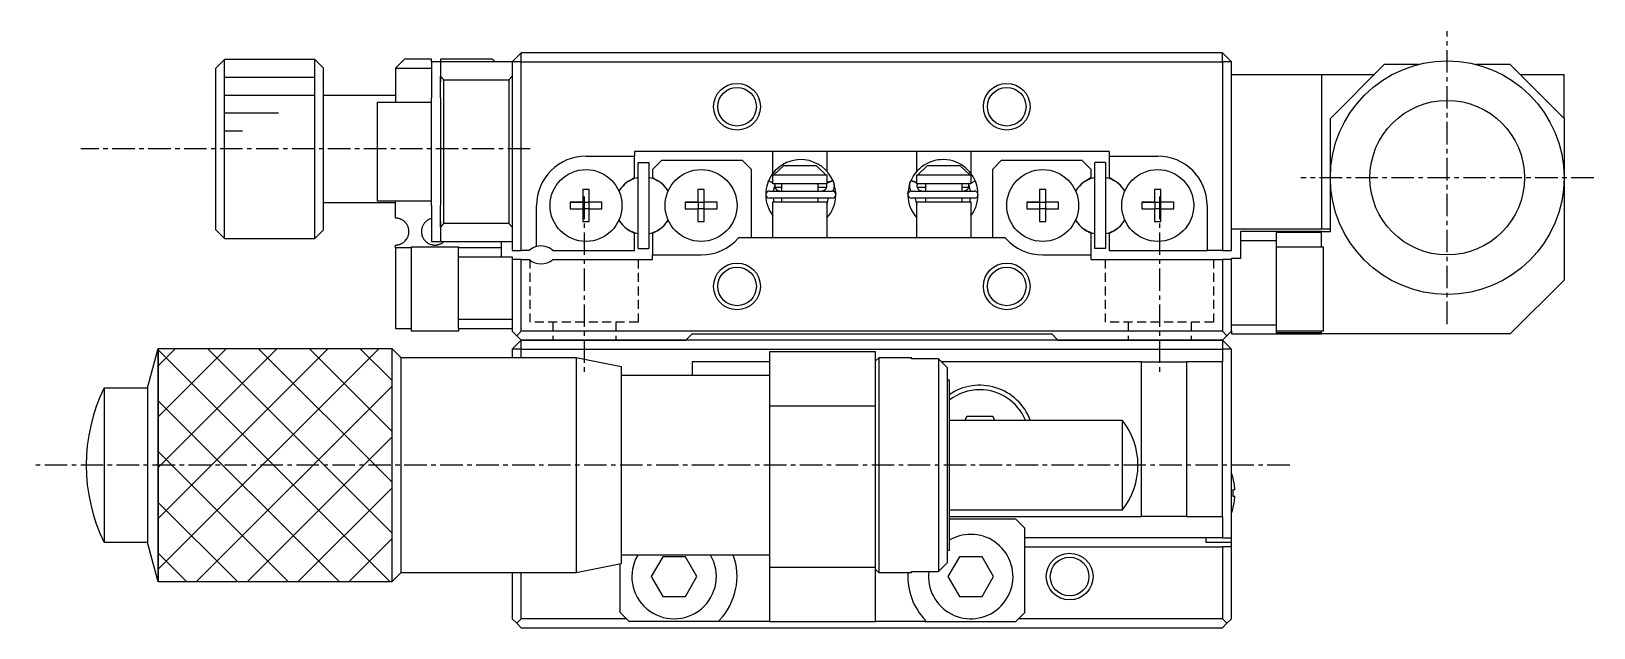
# Model space of a CAD drawing. Extents: x -3 to 342, y 10 to 218.
# Drawn here: x 197 to 283.9, y 24.3 to 57.5 of the extents above; entities that cross this region are included whole.
import ezdxf

# ---------------------------------------------------------------- set-up
doc = ezdxf.new("R2010")
doc.units = 0
doc.linetypes.add('CENTER', pattern=[2, 1.25, -0.25, 0.25, -0.25])
doc.linetypes.add('DASHED', pattern=[0.75, 0.5, -0.25])
doc.layers.get('0').update_dxf_attribs({"linetype": 'CONTINUOUS'})
doc.layers.add('CENTER', color=1, linetype='CENTER')

msp = doc.modelspace()

# ---------------------------------------------------------------- linework, layer by layer
at = {"color": 7, "linetype": 'CONTINUOUS'}
for p, q in [((207.708, 55.89), (207.208, 55.389)), ((207.708, 45.922), (207.708, 55.89)), ((208.208, 55.89), (207.708, 55.89)), ((208.208, 55.906), (208.208, 55.89)), ((208.208, 55.906), (212.708, 55.906)), ((212.708, 55.906), (212.708, 45.906)), ((212.708, 55.906), (213.208, 55.406)), ((217.208, 55.406), (217.708, 55.906)), ((219.208, 55.906), (217.708, 55.906)), ((219.208, 55.756), (219.208, 55.906)), ((219.708, 55.756), (219.208, 55.756)), ((219.208, 55.756), (219.208, 53.756)), ((222.608, 55.906), (219.708, 55.906)), ((219.708, 55.906), (219.708, 55.756)), ((223.708, 55.756), (219.708, 55.756)), ((219.708, 55.756), (219.708, 54.956)), ((222.608, 55.906), (222.758, 55.756)), ((223.708, 55.756), (224.208, 56.256)), ((224.208, 55.756), (223.708, 55.756)), ((223.708, 55.756), (223.708, 45.256)), ((224.208, 55.756), (224.208, 56.256)), ((263.208, 56.256), (224.208, 56.256)), ((224.208, 45.256), (224.208, 55.756)), ((224.208, 55.756), (263.208, 55.756)), ((263.208, 55.756), (263.208, 56.256)), ((263.708, 55.756), (263.208, 56.256)), ((263.208, 55.756), (263.208, 45.256)), ((263.708, 55.756), (263.208, 55.756)), ((263.708, 45.256), (263.708, 55.756)), ((207.208, 55.389), (207.208, 46.424)), ((213.208, 46.406), (213.208, 55.406)), ((217.208, 55.406), (219.208, 55.406)), ((217.208, 55.406), (217.208, 53.506)), ((219.908, 54.756), (219.708, 54.956)), ((219.708, 54.956), (219.708, 54.628)), ((219.708, 54.628), (219.708, 54.956)), ((219.908, 46.756), (219.908, 54.756)), ((219.908, 54.756), (223.508, 54.756)), ((223.708, 54.956), (223.508, 54.756)), ((223.508, 54.756), (223.508, 46.756)), ((263.708, 55.056), (268.708, 55.056)), ((268.708, 55.056), (268.708, 46.456)), ((268.708, 55.056), (271.658, 55.056)), ((269.208, 52.606), (272.208, 55.606)), ((274.108, 55.606), (272.208, 55.606)), ((279.208, 55.606), (277.308, 55.606)), ((279.208, 55.606), (282.208, 52.606)), ((279.758, 55.056), (282.208, 55.056)), ((282.208, 52.606), (282.208, 55.056)), ((213.208, 53.906), (217.208, 53.906)), ((219.708, 53.756), (219.708, 54.628)), ((216.208, 48.006), (216.208, 53.506)), ((216.208, 53.506), (219.208, 53.506)), ((219.208, 47.756), (219.208, 53.756)), ((219.708, 53.756), (219.708, 47.756)), ((269.208, 49.306), (269.208, 52.606)), ((282.208, 52.606), (282.208, 49.306)), ((227.808, 50.506), (230.508, 50.506)), ((230.508, 50.756), (230.508, 50.506)), ((256.908, 50.756), (230.508, 50.756)), ((230.508, 49.307), (230.508, 50.506)), ((238.208, 49.548), (238.208, 50.756)), ((241.208, 50.756), (241.208, 49.661)), ((246.208, 49.661), (246.208, 50.756)), ((249.208, 50.756), (249.208, 49.548)), ((256.908, 50.756), (256.908, 50.506)), ((256.908, 50.506), (259.608, 50.506)), ((256.908, 50.506), (256.908, 49.307)), ((230.708, 50.156), (231.308, 50.156)), ((230.708, 45.356), (230.708, 50.156)), ((231.308, 50.156), (231.308, 45.356)), ((231.508, 49.756), (232.008, 50.256)), ((231.508, 49.756), (231.508, 49.307)), ((236.508, 50.256), (232.008, 50.256)), ((236.508, 50.256), (237.008, 49.756)), ((237.008, 45.956), (237.008, 49.756)), ((238.208, 49.547), (238.208, 49.547)), ((238.208, 49.547), (238.208, 49.547)), ((238.792, 49.956), (238.263, 49.456)), ((240.625, 49.956), (238.792, 49.956)), ((241.154, 49.456), (240.625, 49.956)), ((241.208, 49.66), (241.208, 49.66)), ((246.208, 49.66), (246.208, 49.66)), ((246.792, 49.956), (246.263, 49.456)), ((248.625, 49.956), (246.792, 49.956)), ((249.154, 49.456), (248.625, 49.956)), ((250.408, 49.756), (250.908, 50.256)), ((250.408, 49.756), (250.408, 45.956)), ((255.408, 50.256), (250.908, 50.256)), ((255.408, 50.256), (255.908, 49.756)), ((255.908, 49.307), (255.908, 49.756)), ((256.708, 50.156), (256.108, 50.156)), ((256.108, 45.356), (256.108, 50.156)), ((256.708, 50.156), (256.708, 45.356)), ((230.248, 49.157), (230.508, 49.307)), ((231.508, 49.307), (231.768, 49.157)), ((237.94, 49.071), (237.961, 49.126)), ((237.976, 49.119), (237.961, 49.125)), ((237.965, 49.131), (237.966, 49.135)), ((238.177, 49.014), (237.965, 49.131)), ((238.208, 49.002), (238.177, 49.014)), ((238.208, 49.456), (238.263, 49.456)), ((238.208, 48.956), (238.208, 49.456)), ((241.208, 48.956), (238.208, 48.956)), ((238.322, 48.957), (238.217, 48.563)), ((238.263, 49.456), (241.154, 49.456)), ((238.307, 48.884), (238.306, 48.869)), ((238.306, 48.869), (238.306, 48.854)), ((238.306, 48.854), (238.306, 48.839)), ((238.306, 48.839), (238.308, 48.825)), ((238.309, 48.898), (238.307, 48.884)), ((238.308, 48.825), (238.31, 48.81)), ((238.311, 48.913), (238.309, 48.898)), ((238.31, 48.81), (238.313, 48.795)), ((238.315, 48.927), (238.311, 48.913)), ((238.313, 48.795), (238.316, 48.781)), ((238.319, 48.942), (238.315, 48.927)), ((238.316, 48.781), (238.32, 48.767)), ((238.323, 48.956), (238.319, 48.942)), ((238.32, 48.767), (238.325, 48.753)), ((238.329, 48.97), (238.323, 48.956)), ((238.708, 48.756), (238.324, 48.756)), ((238.325, 48.753), (238.331, 48.739)), ((238.331, 48.739), (238.338, 48.726)), ((238.338, 48.726), (238.345, 48.713)), ((238.345, 48.713), (238.352, 48.7)), ((238.352, 48.7), (238.361, 48.688)), ((238.361, 48.688), (238.37, 48.676)), ((238.37, 48.676), (238.379, 48.665)), ((238.708, 48.563), (238.708, 48.956)), ((240.708, 48.956), (240.708, 48.563)), ((241.187, 48.756), (240.708, 48.756)), ((241.127, 48.66), (241.136, 48.671)), ((241.136, 48.671), (241.146, 48.682)), ((241.146, 48.682), (241.154, 48.694)), ((241.154, 49.456), (241.208, 49.456)), ((241.154, 48.694), (241.162, 48.707)), ((241.162, 48.707), (241.169, 48.719)), ((241.169, 48.719), (241.176, 48.733)), ((241.176, 48.733), (241.182, 48.746)), ((241.184, 48.963), (241.181, 48.97)), ((241.182, 48.746), (241.188, 48.76)), ((241.189, 48.949), (241.184, 48.963)), ((241.188, 48.76), (241.192, 48.774)), ((241.194, 48.935), (241.189, 48.949)), ((241.192, 48.774), (241.196, 48.788)), ((241.197, 48.92), (241.194, 48.935)), ((241.196, 48.788), (241.199, 48.803)), ((241.2, 48.906), (241.197, 48.92)), ((241.199, 48.803), (241.202, 48.817)), ((241.202, 48.891), (241.2, 48.906)), ((241.204, 48.876), (241.202, 48.891)), ((241.202, 48.817), (241.203, 48.832)), ((241.203, 48.832), (241.204, 48.847)), ((241.204, 48.862), (241.204, 48.876)), ((241.204, 48.847), (241.204, 48.862)), ((241.208, 49.456), (241.208, 48.956)), ((241.311, 49.067), (241.208, 49.01)), ((241.208, 49), (241.217, 49.005)), ((241.217, 49.005), (241.226, 49.011)), ((241.226, 49.011), (241.237, 49.018)), ((241.237, 49.018), (241.248, 49.024)), ((241.248, 49.024), (241.26, 49.031)), ((241.26, 49.031), (241.273, 49.038)), ((241.273, 49.038), (241.287, 49.044)), ((241.287, 49.044), (241.301, 49.051)), ((241.301, 49.051), (241.316, 49.058)), ((241.544, 49.135), (241.311, 49.067)), ((241.316, 49.058), (241.331, 49.065)), ((241.331, 49.065), (241.346, 49.072)), ((241.346, 49.072), (241.361, 49.078)), ((241.361, 49.078), (241.376, 49.084)), ((241.376, 49.084), (241.392, 49.09)), ((241.392, 49.09), (241.407, 49.096)), ((241.407, 49.096), (241.421, 49.102)), ((241.421, 49.102), (241.436, 49.107)), ((241.436, 49.107), (241.45, 49.111)), ((241.45, 49.111), (241.463, 49.116)), ((241.463, 49.116), (241.476, 49.119)), ((241.476, 49.119), (241.487, 49.123)), ((241.487, 49.123), (241.498, 49.125)), ((241.498, 49.125), (241.509, 49.128)), ((241.509, 49.128), (241.518, 49.129)), ((241.518, 49.129), (241.526, 49.13)), ((241.526, 49.13), (241.533, 49.131)), ((241.533, 49.131), (241.539, 49.131)), ((241.539, 49.131), (241.543, 49.13)), ((241.543, 49.13), (241.547, 49.129)), ((241.544, 49.136), (241.548, 49.126)), ((241.547, 49.129), (241.549, 49.127)), ((241.549, 49.127), (241.549, 49.126)), ((241.549, 49.126), (241.562, 49.096)), ((241.562, 49.096), (241.573, 49.064)), ((241.57, 49.073), (241.704, 48.387)), ((241.573, 49.064), (241.582, 49.03)), ((241.584, 48.69), (241.575, 48.656)), ((241.582, 49.03), (241.59, 48.997)), ((241.591, 48.723), (241.584, 48.69)), ((241.59, 48.997), (241.596, 48.963)), ((241.597, 48.757), (241.591, 48.723)), ((241.596, 48.963), (241.601, 48.929)), ((241.601, 48.791), (241.597, 48.757)), ((241.601, 48.929), (241.603, 48.895)), ((241.604, 48.826), (241.601, 48.791)), ((241.603, 48.895), (241.604, 48.86)), ((241.604, 48.86), (241.604, 48.826)), ((245.713, 48.388), (245.846, 49.072)), ((245.812, 48.874), (245.814, 48.908)), ((245.812, 48.839), (245.812, 48.874)), ((245.814, 48.805), (245.812, 48.839)), ((245.814, 48.908), (245.817, 48.942)), ((245.818, 48.771), (245.814, 48.805)), ((245.817, 48.942), (245.823, 48.976)), ((245.823, 48.737), (245.818, 48.771)), ((245.823, 48.976), (245.829, 49.01)), ((245.83, 48.703), (245.823, 48.737)), ((245.829, 49.01), (245.838, 49.043)), ((245.838, 48.669), (245.83, 48.703)), ((245.838, 49.043), (245.848, 49.076)), ((245.848, 48.637), (245.838, 48.669)), ((245.848, 49.076), (245.86, 49.109)), ((245.86, 49.109), (245.867, 49.126)), ((245.87, 49.129), (245.867, 49.127)), ((245.867, 49.127), (245.867, 49.126)), ((245.873, 49.13), (245.87, 49.129)), ((245.872, 49.135), (246.106, 49.067)), ((245.878, 49.131), (245.873, 49.13)), ((245.884, 49.131), (245.878, 49.131)), ((245.891, 49.13), (245.884, 49.131)), ((245.899, 49.129), (245.891, 49.13)), ((245.908, 49.128), (245.899, 49.129)), ((245.918, 49.125), (245.908, 49.128)), ((245.929, 49.123), (245.918, 49.125)), ((245.941, 49.119), (245.929, 49.123)), ((245.954, 49.116), (245.941, 49.119)), ((245.967, 49.111), (245.954, 49.116)), ((245.981, 49.107), (245.967, 49.111)), ((245.995, 49.102), (245.981, 49.107)), ((246.01, 49.096), (245.995, 49.102)), ((246.025, 49.09), (246.01, 49.096)), ((246.04, 49.084), (246.025, 49.09)), ((246.055, 49.078), (246.04, 49.084)), ((246.071, 49.072), (246.055, 49.078)), ((246.086, 49.065), (246.071, 49.072)), ((246.101, 49.058), (246.086, 49.065)), ((246.115, 49.051), (246.101, 49.058)), ((246.106, 49.067), (246.208, 49.01)), ((246.129, 49.044), (246.115, 49.051)), ((246.143, 49.038), (246.129, 49.044)), ((246.156, 49.031), (246.143, 49.038)), ((246.168, 49.024), (246.156, 49.031)), ((246.18, 49.018), (246.168, 49.024)), ((246.19, 49.011), (246.18, 49.018)), ((246.2, 49.005), (246.19, 49.011)), ((246.208, 49), (246.2, 49.005)), ((246.208, 49.456), (246.263, 49.456)), ((246.208, 48.956), (246.208, 49.456)), ((249.208, 48.956), (246.208, 48.956)), ((246.213, 48.884), (246.212, 48.869)), ((246.212, 48.869), (246.212, 48.854)), ((246.212, 48.854), (246.213, 48.839)), ((246.215, 48.898), (246.213, 48.884)), ((246.213, 48.839), (246.214, 48.825)), ((246.214, 48.825), (246.216, 48.81)), ((246.218, 48.913), (246.215, 48.898)), ((246.216, 48.81), (246.219, 48.795)), ((246.221, 48.927), (246.218, 48.913)), ((246.219, 48.795), (246.222, 48.781)), ((246.225, 48.942), (246.221, 48.927)), ((246.222, 48.781), (246.227, 48.767)), ((246.23, 48.956), (246.225, 48.942)), ((246.227, 48.767), (246.232, 48.753)), ((246.235, 48.97), (246.23, 48.956)), ((246.708, 48.756), (246.23, 48.756)), ((246.232, 48.753), (246.237, 48.739)), ((246.237, 48.739), (246.244, 48.726)), ((246.244, 48.726), (246.251, 48.713)), ((246.251, 48.713), (246.258, 48.7)), ((246.258, 48.7), (246.267, 48.688)), ((246.263, 49.456), (249.154, 49.456)), ((246.267, 48.688), (246.276, 48.676)), ((246.276, 48.676), (246.285, 48.665)), ((246.708, 48.563), (246.708, 48.956)), ((248.708, 48.956), (248.708, 48.563)), ((249.093, 48.756), (248.708, 48.756)), ((249.033, 48.66), (249.043, 48.671)), ((249.043, 48.671), (249.052, 48.682)), ((249.052, 48.682), (249.06, 48.694)), ((249.06, 48.694), (249.068, 48.707)), ((249.068, 48.707), (249.076, 48.719)), ((249.076, 48.719), (249.082, 48.733)), ((249.082, 48.733), (249.088, 48.746)), ((249.09, 48.963), (249.088, 48.97)), ((249.088, 48.746), (249.094, 48.76)), ((249.096, 48.949), (249.09, 48.963)), ((249.2, 48.563), (249.094, 48.957)), ((249.094, 48.76), (249.098, 48.774)), ((249.1, 48.935), (249.096, 48.949)), ((249.098, 48.774), (249.102, 48.788)), ((249.104, 48.92), (249.1, 48.935)), ((249.102, 48.788), (249.105, 48.803)), ((249.106, 48.906), (249.104, 48.92)), ((249.105, 48.803), (249.108, 48.817)), ((249.109, 48.891), (249.106, 48.906)), ((249.108, 48.817), (249.109, 48.832)), ((249.11, 48.876), (249.109, 48.891)), ((249.109, 48.832), (249.11, 48.847)), ((249.111, 48.862), (249.11, 48.876)), ((249.11, 48.847), (249.111, 48.862)), ((249.154, 49.456), (249.208, 49.456)), ((249.208, 49.456), (249.208, 48.956)), ((249.208, 49.002), (249.24, 49.014)), ((249.24, 49.014), (249.451, 49.131)), ((249.441, 49.119), (249.456, 49.125)), ((249.456, 49.126), (249.477, 49.069)), ((255.908, 49.307), (255.648, 49.157)), ((257.168, 49.157), (256.908, 49.307)), ((269.208, 46.306), (269.208, 49.306)), ((282.208, 49.306), (282.208, 43.606)), ((217.208, 47.906), (213.208, 47.906)), ((219.208, 48.006), (216.208, 48.006)), ((217.208, 47.056), (217.208, 48.006)), ((226.922, 47.936), (226.922, 47.576)), ((227.628, 47.936), (226.922, 47.936)), ((226.922, 47.936), (227.628, 47.936)), ((227.988, 48.643), (227.628, 48.643)), ((227.628, 48.643), (227.628, 47.936)), ((227.639, 47.926), (227.628, 47.936)), ((227.639, 47.926), (227.639, 47.587)), ((227.978, 47.926), (227.639, 47.926)), ((227.978, 47.926), (227.988, 47.936)), ((227.978, 47.587), (227.978, 47.926)), ((227.988, 47.936), (227.988, 48.643)), ((228.695, 47.936), (227.988, 47.936)), ((228.695, 47.936), (227.988, 47.936)), ((228.695, 47.576), (228.695, 47.936)), ((233.322, 47.936), (233.322, 47.576)), ((234.028, 47.936), (233.322, 47.936)), ((233.322, 47.936), (234.028, 47.936)), ((234.388, 48.643), (234.028, 48.643)), ((234.028, 48.643), (234.028, 47.936)), ((234.039, 47.926), (234.028, 47.936)), ((234.039, 47.926), (234.039, 47.587)), ((234.378, 47.926), (234.039, 47.926)), ((234.378, 47.926), (234.388, 47.936)), ((234.378, 47.587), (234.378, 47.926)), ((234.388, 47.936), (234.388, 48.643)), ((235.095, 47.936), (234.388, 47.936)), ((235.095, 47.936), (234.388, 47.936)), ((235.095, 47.576), (235.095, 47.936)), ((238.005, 48.563), (241.505, 48.563)), ((241.505, 48.163), (238.005, 48.163)), ((238.208, 47.956), (241.208, 47.956)), ((238.208, 45.956), (238.208, 47.956)), ((238.217, 48.163), (238.258, 47.956)), ((238.379, 48.665), (238.389, 48.654)), ((238.389, 48.654), (238.4, 48.644)), ((238.4, 48.644), (238.411, 48.634)), ((238.411, 48.634), (238.422, 48.625)), ((238.422, 48.625), (238.434, 48.616)), ((238.434, 48.616), (238.447, 48.608)), ((238.447, 48.608), (238.46, 48.6)), ((238.46, 48.6), (238.473, 48.594)), ((238.473, 48.594), (238.486, 48.588)), ((238.486, 48.588), (238.5, 48.582)), ((238.5, 48.582), (238.514, 48.577)), ((238.514, 48.577), (238.528, 48.573)), ((238.528, 48.573), (238.542, 48.57)), ((238.542, 48.57), (238.557, 48.567)), ((238.557, 48.567), (238.571, 48.565)), ((238.571, 48.565), (238.586, 48.564)), ((238.586, 48.564), (238.601, 48.563)), ((238.601, 48.563), (238.606, 48.563)), ((238.708, 47.956), (238.708, 48.163)), ((240.708, 48.163), (240.708, 47.956)), ((240.904, 48.563), (240.918, 48.563)), ((240.918, 48.563), (240.933, 48.564)), ((240.933, 48.564), (240.948, 48.566)), ((240.948, 48.566), (240.962, 48.568)), ((240.962, 48.568), (240.976, 48.572)), ((240.976, 48.572), (240.991, 48.575)), ((240.991, 48.575), (241.005, 48.58)), ((241.005, 48.58), (241.018, 48.585)), ((241.018, 48.585), (241.032, 48.591)), ((241.032, 48.591), (241.045, 48.597)), ((241.045, 48.597), (241.058, 48.605)), ((241.058, 48.605), (241.071, 48.612)), ((241.071, 48.612), (241.083, 48.621)), ((241.083, 48.621), (241.094, 48.63)), ((241.094, 48.63), (241.106, 48.639)), ((241.106, 48.639), (241.116, 48.649)), ((241.116, 48.649), (241.127, 48.66)), ((241.208, 47.956), (241.208, 45.956)), ((241.208, 47.822), (241.244, 47.928)), ((241.244, 47.928), (241.293, 48.163)), ((241.551, 48.592), (241.537, 48.56)), ((241.564, 48.624), (241.551, 48.592)), ((241.575, 48.656), (241.564, 48.624)), ((245.86, 48.604), (245.848, 48.637)), ((245.874, 48.572), (245.86, 48.604)), ((245.879, 48.56), (245.874, 48.572)), ((245.911, 48.563), (249.411, 48.563)), ((249.411, 48.163), (245.911, 48.163)), ((246.123, 48.163), (246.171, 47.933)), ((246.171, 47.933), (246.208, 47.822)), ((246.208, 47.956), (249.208, 47.956)), ((246.208, 45.956), (246.208, 47.956)), ((246.285, 48.665), (246.295, 48.654)), ((246.295, 48.654), (246.306, 48.644)), ((246.306, 48.644), (246.317, 48.634)), ((246.317, 48.634), (246.329, 48.625)), ((246.329, 48.625), (246.341, 48.616)), ((246.341, 48.616), (246.353, 48.608)), ((246.353, 48.608), (246.366, 48.6)), ((246.366, 48.6), (246.379, 48.594)), ((246.379, 48.594), (246.392, 48.588)), ((246.392, 48.588), (246.406, 48.582)), ((246.406, 48.582), (246.42, 48.577)), ((246.42, 48.577), (246.434, 48.573)), ((246.434, 48.573), (246.448, 48.57)), ((246.448, 48.57), (246.463, 48.567)), ((246.463, 48.567), (246.477, 48.565)), ((246.477, 48.565), (246.492, 48.564)), ((246.492, 48.564), (246.507, 48.563)), ((246.507, 48.563), (246.512, 48.563)), ((246.708, 47.956), (246.708, 48.163)), ((248.708, 48.163), (248.708, 47.956)), ((248.81, 48.563), (248.824, 48.563)), ((248.824, 48.563), (248.839, 48.564)), ((248.839, 48.564), (248.854, 48.566)), ((248.854, 48.566), (248.868, 48.568)), ((248.868, 48.568), (248.883, 48.572)), ((248.883, 48.572), (248.897, 48.575)), ((248.897, 48.575), (248.911, 48.58)), ((248.911, 48.58), (248.925, 48.585)), ((248.925, 48.585), (248.938, 48.591)), ((248.938, 48.591), (248.951, 48.597)), ((248.951, 48.597), (248.964, 48.605)), ((248.964, 48.605), (248.977, 48.612)), ((248.977, 48.612), (248.989, 48.621)), ((248.989, 48.621), (249.001, 48.63)), ((249.001, 48.63), (249.012, 48.639)), ((249.012, 48.639), (249.023, 48.649)), ((249.023, 48.649), (249.033, 48.66)), ((249.158, 47.956), (249.199, 48.163)), ((249.208, 47.956), (249.208, 45.956)), ((252.322, 47.936), (252.322, 47.576)), ((253.028, 47.936), (252.322, 47.936)), ((252.322, 47.936), (253.028, 47.936)), ((253.388, 48.643), (253.028, 48.643)), ((253.028, 48.643), (253.028, 47.936)), ((253.039, 47.926), (253.028, 47.936)), ((253.039, 47.926), (253.039, 47.587)), ((253.378, 47.926), (253.039, 47.926)), ((253.378, 47.926), (253.388, 47.936)), ((253.378, 47.587), (253.378, 47.926)), ((253.388, 47.936), (253.388, 48.643)), ((254.095, 47.936), (253.388, 47.936)), ((254.095, 47.936), (253.388, 47.936)), ((254.095, 47.576), (254.095, 47.936)), ((258.722, 47.936), (258.722, 47.576)), ((259.428, 47.936), (258.722, 47.936)), ((258.722, 47.936), (259.428, 47.936)), ((259.788, 48.643), (259.428, 48.643)), ((259.428, 48.643), (259.428, 47.936)), ((259.439, 47.926), (259.428, 47.936)), ((259.439, 47.926), (259.439, 47.587)), ((259.778, 47.926), (259.439, 47.926)), ((259.778, 47.926), (259.788, 47.936)), ((259.778, 47.587), (259.778, 47.926)), ((259.788, 47.936), (259.788, 48.643)), ((260.495, 47.936), (259.788, 47.936)), ((260.495, 47.936), (259.788, 47.936)), ((260.495, 47.576), (260.495, 47.936)), ((217.243, 47.056), (217.208, 47.056)), ((217.277, 47.053), (217.243, 47.056)), ((217.311, 47.049), (217.277, 47.053)), ((217.345, 47.044), (217.311, 47.049)), ((217.376, 47.037), (217.345, 47.044)), ((217.407, 47.03), (217.376, 47.037)), ((217.438, 47.021), (217.407, 47.03)), ((217.468, 47.01), (217.438, 47.021)), ((217.496, 46.999), (217.468, 47.01)), ((217.524, 46.987), (217.496, 46.999)), ((217.551, 46.973), (217.524, 46.987)), ((217.578, 46.959), (217.551, 46.973)), ((217.609, 46.941), (217.578, 46.959)), ((217.639, 46.921), (217.609, 46.941)), ((218.996, 46.933), (218.973, 46.917)), ((219.02, 46.948), (218.996, 46.933)), ((219.046, 46.963), (219.02, 46.948)), ((219.072, 46.977), (219.046, 46.963)), ((219.099, 46.99), (219.072, 46.977)), ((219.125, 47.001), (219.099, 46.99)), ((219.153, 47.012), (219.125, 47.001)), ((219.18, 47.021), (219.153, 47.012)), ((219.208, 47.029), (219.18, 47.021)), ((219.208, 47.756), (219.208, 45.756)), ((219.708, 46.885), (219.708, 47.756)), ((225.058, 45.475), (225.058, 47.756)), ((226.922, 47.576), (227.628, 47.576)), ((227.639, 47.587), (227.628, 47.576)), ((227.628, 47.576), (227.628, 46.87)), ((227.639, 47.587), (227.978, 47.587)), ((227.978, 47.587), (227.988, 47.576)), ((227.988, 47.576), (228.695, 47.576)), ((227.988, 46.87), (227.988, 47.576)), ((233.322, 47.576), (234.028, 47.576)), ((234.039, 47.587), (234.028, 47.576)), ((234.028, 47.576), (234.028, 46.87)), ((234.039, 47.587), (234.378, 47.587)), ((234.378, 47.587), (234.388, 47.576)), ((234.388, 47.576), (235.095, 47.576)), ((234.388, 46.87), (234.388, 47.576)), ((252.322, 47.576), (253.028, 47.576)), ((253.039, 47.587), (253.028, 47.576)), ((253.028, 47.576), (253.028, 46.87)), ((253.039, 47.587), (253.378, 47.587)), ((253.378, 47.587), (253.388, 47.576)), ((253.388, 47.576), (254.095, 47.576)), ((253.388, 46.87), (253.388, 47.576)), ((258.722, 47.576), (259.428, 47.576)), ((259.439, 47.587), (259.428, 47.576)), ((259.428, 47.576), (259.428, 46.87)), ((259.439, 47.587), (259.778, 47.587)), ((259.778, 47.587), (259.788, 47.576)), ((259.788, 47.576), (260.495, 47.576)), ((259.788, 46.87), (259.788, 47.576)), ((262.358, 47.756), (262.358, 45.256)), ((207.208, 46.424), (207.708, 45.922)), ((213.208, 46.406), (212.708, 45.906)), ((217.667, 46.899), (217.639, 46.921)), ((217.695, 46.877), (217.667, 46.899)), ((217.72, 46.855), (217.695, 46.877)), ((217.744, 46.831), (217.72, 46.855)), ((217.767, 46.807), (217.744, 46.831)), ((217.788, 46.782), (217.767, 46.807)), ((217.808, 46.756), (217.788, 46.782)), ((217.827, 46.73), (217.808, 46.756)), ((217.845, 46.703), (217.827, 46.73)), ((217.861, 46.675), (217.845, 46.703)), ((217.88, 46.639), (217.861, 46.675)), ((217.897, 46.603), (217.88, 46.639)), ((217.912, 46.566), (217.897, 46.603)), ((217.909, 46.04), (217.926, 46.088)), ((217.927, 46.522), (217.912, 46.566)), ((217.926, 46.088), (217.937, 46.128)), ((217.938, 46.477), (217.927, 46.522)), ((217.937, 46.128), (217.946, 46.17)), ((217.947, 46.433), (217.938, 46.477)), ((217.946, 46.17), (217.952, 46.214)), ((217.954, 46.389), (217.947, 46.433)), ((217.952, 46.214), (217.957, 46.258)), ((217.957, 46.346), (217.954, 46.389)), ((217.958, 46.303), (217.957, 46.346)), ((217.957, 46.258), (217.958, 46.303)), ((218.661, 46.373), (218.659, 46.328)), ((218.659, 46.328), (218.659, 46.284)), ((218.659, 46.284), (218.661, 46.241)), ((218.667, 46.418), (218.661, 46.373)), ((218.661, 46.241), (218.666, 46.199)), ((218.666, 46.199), (218.673, 46.158)), ((218.675, 46.464), (218.667, 46.418)), ((218.673, 46.158), (218.686, 46.104)), ((218.683, 46.498), (218.675, 46.464)), ((218.693, 46.532), (218.683, 46.498)), ((218.686, 46.104), (218.703, 46.052)), ((218.704, 46.566), (218.693, 46.532)), ((218.718, 46.6), (218.704, 46.566)), ((218.732, 46.631), (218.718, 46.6)), ((218.749, 46.663), (218.732, 46.631)), ((218.766, 46.694), (218.749, 46.663)), ((218.786, 46.725), (218.766, 46.694)), ((218.808, 46.756), (218.786, 46.725)), ((218.831, 46.785), (218.808, 46.756)), ((218.855, 46.813), (218.831, 46.785)), ((218.88, 46.839), (218.855, 46.813)), ((218.908, 46.865), (218.88, 46.839)), ((218.928, 46.883), (218.908, 46.865)), ((218.95, 46.9), (218.928, 46.883)), ((218.973, 46.917), (218.95, 46.9)), ((219.708, 46.885), (219.708, 46.556)), ((219.708, 46.556), (219.708, 46.885)), ((219.708, 46.556), (219.908, 46.756)), ((219.708, 46.556), (219.708, 45.756)), ((223.508, 46.756), (219.908, 46.756)), ((223.508, 46.756), (223.708, 46.556)), ((227.628, 46.87), (227.988, 46.87)), ((230.508, 46.206), (230.248, 46.356)), ((230.508, 45.256), (230.508, 46.206)), ((231.768, 46.356), (231.508, 46.206)), ((231.508, 46.206), (231.508, 45.006)), ((234.028, 46.87), (234.388, 46.87)), ((253.028, 46.87), (253.388, 46.87)), ((255.648, 46.356), (255.908, 46.206)), ((255.908, 45.006), (255.908, 46.206)), ((256.908, 46.206), (257.168, 46.356)), ((256.908, 46.206), (256.908, 45.256)), ((259.428, 46.87), (259.788, 46.87)), ((263.708, 46.456), (268.708, 46.456)), ((266.208, 46.306), (264.208, 46.306)), ((264.208, 46.306), (264.208, 45.806)), ((266.208, 45.806), (266.208, 46.306)), ((268.708, 46.306), (266.208, 46.306)), ((266.208, 46.266), (268.708, 46.266)), ((268.708, 46.456), (269.208, 46.456)), ((268.708, 46.266), (268.708, 46.306)), ((268.708, 46.306), (269.208, 46.306)), ((268.708, 45.456), (268.708, 46.266)), ((207.708, 45.922), (208.208, 45.922)), ((208.208, 45.922), (208.208, 45.906)), ((212.708, 45.906), (208.208, 45.906)), ((217.208, 45.556), (217.22, 45.557)), ((217.208, 45.406), (217.208, 45.556)), ((217.208, 45.406), (217.208, 40.906)), ((218.108, 45.406), (217.208, 45.406)), ((217.22, 45.557), (217.232, 45.557)), ((217.232, 45.557), (217.244, 45.557)), ((217.244, 45.557), (217.255, 45.558)), ((217.255, 45.558), (217.267, 45.559)), ((217.267, 45.559), (217.279, 45.56)), ((217.279, 45.56), (217.291, 45.561)), ((217.291, 45.561), (217.302, 45.562)), ((217.302, 45.562), (217.322, 45.565)), ((217.322, 45.565), (217.34, 45.568)), ((217.34, 45.568), (217.359, 45.572)), ((217.359, 45.572), (217.377, 45.576)), ((217.377, 45.576), (217.394, 45.58)), ((217.394, 45.58), (217.41, 45.584)), ((217.41, 45.584), (217.443, 45.594)), ((217.443, 45.594), (217.473, 45.605)), ((217.473, 45.605), (217.502, 45.616)), ((217.502, 45.616), (217.53, 45.629)), ((217.53, 45.629), (217.556, 45.642)), ((217.556, 45.642), (217.581, 45.656)), ((217.581, 45.656), (217.621, 45.68)), ((217.621, 45.68), (217.659, 45.707)), ((217.659, 45.707), (217.695, 45.736)), ((217.695, 45.736), (217.729, 45.766)), ((217.729, 45.766), (217.771, 45.811)), ((217.771, 45.811), (217.81, 45.858)), ((217.81, 45.858), (217.844, 45.909)), ((217.844, 45.909), (217.869, 45.951)), ((217.869, 45.951), (217.89, 45.994)), ((217.89, 45.994), (217.909, 46.04)), ((218.108, 40.756), (218.108, 45.456)), ((218.108, 45.456), (220.708, 45.456)), ((218.703, 46.052), (218.723, 46.002)), ((218.723, 46.002), (218.745, 45.956)), ((218.745, 45.956), (218.77, 45.913)), ((218.77, 45.913), (218.797, 45.871)), ((218.797, 45.871), (218.828, 45.832)), ((218.828, 45.832), (218.861, 45.793)), ((218.861, 45.793), (218.897, 45.757)), ((218.897, 45.757), (218.936, 45.723)), ((218.936, 45.723), (218.978, 45.692)), ((218.978, 45.692), (219.016, 45.667)), ((219.016, 45.667), (219.056, 45.644)), ((219.056, 45.644), (219.099, 45.623)), ((219.099, 45.623), (219.122, 45.613)), ((219.122, 45.613), (219.146, 45.604)), ((219.146, 45.604), (219.171, 45.595)), ((219.171, 45.595), (219.198, 45.587)), ((219.198, 45.587), (219.225, 45.579)), ((219.208, 45.756), (219.708, 45.756)), ((219.225, 45.579), (219.254, 45.572)), ((219.254, 45.572), (219.267, 45.57)), ((219.267, 45.57), (219.281, 45.567)), ((219.281, 45.567), (219.295, 45.565)), ((219.295, 45.565), (219.309, 45.563)), ((219.309, 45.563), (219.324, 45.561)), ((219.324, 45.561), (219.338, 45.56)), ((219.338, 45.56), (219.349, 45.559)), ((219.349, 45.559), (219.361, 45.558)), ((219.361, 45.558), (219.372, 45.557)), ((219.372, 45.557), (219.384, 45.557)), ((219.384, 45.557), (219.395, 45.557)), ((219.395, 45.557), (219.407, 45.556)), ((219.407, 45.556), (219.42, 45.557)), ((219.42, 45.557), (219.431, 45.557)), ((219.431, 45.557), (219.445, 45.557)), ((219.445, 45.557), (219.458, 45.558)), ((219.458, 45.558), (219.472, 45.559)), ((219.472, 45.559), (219.485, 45.56)), ((219.485, 45.56), (219.498, 45.562)), ((219.498, 45.562), (219.51, 45.563)), ((219.51, 45.563), (219.53, 45.566)), ((219.53, 45.566), (219.549, 45.57)), ((219.549, 45.57), (219.568, 45.574)), ((219.568, 45.574), (219.586, 45.578)), ((219.586, 45.578), (219.603, 45.582)), ((219.603, 45.582), (219.62, 45.587)), ((219.62, 45.587), (219.661, 45.6)), ((219.661, 45.6), (219.699, 45.615)), ((219.699, 45.615), (219.735, 45.631)), ((219.708, 45.756), (223.708, 45.756)), ((219.735, 45.631), (219.769, 45.649)), ((219.769, 45.649), (219.801, 45.667)), ((219.801, 45.667), (219.831, 45.687)), ((219.831, 45.687), (219.872, 45.717)), ((219.872, 45.717), (219.91, 45.749)), ((219.91, 45.749), (219.918, 45.756)), ((220.708, 45.456), (220.708, 45.406)), ((223.108, 45.406), (220.708, 45.406)), ((220.708, 44.906), (220.708, 45.406)), ((223.108, 45.406), (223.108, 45.756)), ((223.108, 44.906), (223.108, 45.406)), ((223.708, 45.256), (224.208, 45.256)), ((224.647, 45.256), (224.208, 45.256)), ((225.97, 45.256), (230.508, 45.256)), ((230.708, 45.356), (231.308, 45.356)), ((251.129, 45.956), (236.287, 45.956)), ((256.708, 45.356), (256.108, 45.356)), ((256.908, 45.256), (262.358, 45.256)), ((263.208, 45.256), (262.358, 45.256)), ((263.208, 45.256), (263.708, 45.256)), ((264.208, 45.806), (266.208, 45.806)), ((264.208, 45.806), (264.208, 44.806)), ((266.208, 41.106), (266.208, 45.806)), ((266.208, 45.456), (268.808, 45.456)), ((268.808, 45.456), (268.808, 40.756)), ((220.708, 44.906), (223.108, 44.906)), ((220.708, 41.406), (220.708, 44.906)), ((223.108, 44.906), (223.708, 44.906)), ((223.708, 44.906), (223.708, 44.756)), ((224.208, 44.756), (223.708, 44.756)), ((223.708, 44.756), (223.708, 40.756)), ((224.208, 44.756), (224.647, 44.756)), ((224.208, 40.756), (224.208, 44.756)), ((225.97, 44.756), (231.508, 44.756)), ((231.508, 45.006), (234.208, 45.006)), ((231.508, 44.756), (231.508, 45.006)), ((253.208, 45.006), (255.908, 45.006)), ((255.908, 44.756), (255.908, 45.006)), ((255.908, 44.756), (263.208, 44.756)), ((263.208, 44.756), (263.208, 40.756)), ((263.708, 44.756), (263.208, 44.756)), ((264.208, 44.806), (263.708, 44.806)), ((263.708, 44.756), (263.708, 44.806)), ((263.708, 40.756), (263.708, 44.756)), ((282.208, 43.606), (279.208, 40.606)), ((217.208, 40.906), (218.108, 40.906)), ((223.708, 41.406), (220.708, 41.406)), ((220.708, 40.906), (220.708, 41.406)), ((220.708, 40.906), (220.708, 40.756)), ((220.708, 40.906), (223.708, 40.906)), ((266.208, 41.106), (263.708, 41.106)), ((266.208, 40.606), (266.208, 41.106)), ((220.708, 40.756), (218.108, 40.756)), ((223.708, 40.756), (223.958, 40.506)), ((223.708, 39.756), (224.208, 40.256)), ((223.958, 40.506), (224.208, 40.756)), ((223.958, 40.506), (224.208, 40.256)), ((223.958, 40.506), (224.208, 40.256)), ((263.208, 40.756), (224.208, 40.756)), ((224.208, 40.256), (233.358, 40.256)), ((263.208, 40.256), (224.208, 40.256)), ((224.208, 39.756), (224.208, 40.256)), ((233.708, 40.606), (233.358, 40.256)), ((233.708, 40.606), (253.708, 40.606)), ((254.058, 40.256), (253.708, 40.606)), ((254.058, 40.256), (263.208, 40.256)), ((263.208, 40.756), (263.458, 40.506)), ((263.208, 40.256), (263.458, 40.506)), ((263.208, 40.256), (263.208, 39.756)), ((263.208, 40.256), (263.708, 39.756)), ((263.458, 40.506), (263.708, 40.756)), ((263.708, 40.756), (263.708, 40.606)), ((263.708, 40.606), (266.208, 40.606)), ((268.808, 40.756), (266.208, 40.756)), ((268.708, 40.676), (266.208, 40.676)), ((266.208, 40.606), (268.708, 40.606)), ((268.708, 40.676), (268.708, 40.756)), ((268.708, 40.606), (268.708, 40.676)), ((279.208, 40.606), (268.708, 40.606)), ((203.419, 37.606), (204.008, 39.806)), ((204.008, 39.806), (204.008, 26.806)), ((204.008, 39.806), (217.008, 39.806)), ((204.008, 26.806), (204.008, 39.806)), ((204.008, 39.806), (217.008, 39.806)), ((217.008, 39.806), (217.008, 26.806)), ((217.008, 39.806), (217.508, 39.306)), ((217.008, 39.806), (217.008, 26.806)), ((217.508, 39.306), (217.508, 27.306)), ((217.508, 39.306), (227.258, 39.306)), ((224.208, 39.756), (223.708, 39.756)), ((223.708, 39.756), (223.708, 39.306)), ((224.208, 39.306), (224.208, 39.756)), ((224.208, 39.756), (263.208, 39.756)), ((227.258, 39.306), (227.258, 27.306)), ((227.258, 39.306), (229.758, 38.806)), ((243.908, 39.606), (238.008, 39.606)), ((238.008, 39.606), (238.008, 36.606)), ((243.908, 36.606), (243.908, 39.606)), ((243.908, 39.106), (244.108, 39.306)), ((244.108, 27.306), (244.108, 39.306)), ((244.108, 39.306), (245.908, 39.306)), ((245.908, 39.223), (245.908, 39.306)), ((247.408, 39.223), (245.908, 39.223)), ((247.408, 39.223), (247.408, 27.39)), ((247.908, 38.715), (247.408, 39.223)), ((263.208, 39.756), (263.208, 39.056)), ((263.708, 39.756), (263.208, 39.756)), ((263.708, 29.256), (263.708, 39.756)), ((229.758, 38.806), (229.758, 27.806)), ((229.758, 38.306), (238.008, 38.306)), ((233.708, 39.056), (233.708, 38.306)), ((238.008, 39.056), (233.708, 39.056)), ((258.708, 39.056), (247.572, 39.056)), ((247.908, 27.898), (247.908, 38.715)), ((258.708, 30.456), (258.708, 39.056)), ((258.708, 39.056), (261.208, 39.056)), ((261.208, 39.056), (261.208, 30.456)), ((263.208, 39.056), (261.208, 39.056)), ((263.208, 30.456), (263.208, 39.056)), ((201.008, 37.606), (201.008, 29.006)), ((201.008, 37.606), (203.419, 37.606)), ((203.419, 37.606), (203.419, 29.006)), ((247.908, 38.056), (248.008, 38.056)), ((248.008, 38.056), (248.008, 28.556)), ((238.008, 36.606), (243.908, 36.606)), ((238.008, 36.606), (238.008, 27.606)), ((243.908, 27.606), (243.908, 36.606)), ((248.008, 35.806), (257.631, 35.806)), ((248.987, 36.006), (248.871, 35.806)), ((250.43, 36.006), (248.987, 36.006)), ((250.545, 35.806), (250.43, 36.006)), ((257.631, 35.806), (257.631, 30.806)), ((263.782, 32.645), (263.778, 32.643)), ((263.778, 31.936), (263.778, 31.576)), ((263.898, 31.936), (263.778, 31.936)), ((263.778, 31.576), (263.898, 31.576)), ((257.631, 30.806), (248.008, 30.806)), ((248.008, 30.456), (258.708, 30.456)), ((261.208, 30.456), (258.708, 30.456)), ((261.208, 30.456), (263.208, 30.456)), ((263.208, 30.456), (263.208, 29.256)), ((263.778, 30.87), (263.782, 30.868)), ((251.708, 30.306), (248.008, 30.306)), ((251.708, 30.306), (252.208, 29.806)), ((252.208, 25.106), (252.208, 29.806)), ((203.419, 29.006), (201.008, 29.006)), ((204.008, 26.806), (203.419, 29.006)), ((263.208, 29.256), (252.208, 29.256)), ((252.208, 28.756), (263.208, 28.756)), ((262.308, 29.006), (262.308, 29.256)), ((263.708, 29.006), (262.308, 29.006)), ((263.208, 29.256), (263.708, 29.256)), ((263.208, 28.756), (263.208, 24.756)), ((263.708, 28.756), (263.208, 28.756)), ((263.708, 29.006), (263.708, 29.256)), ((263.708, 28.756), (263.708, 29.006)), ((263.708, 24.756), (263.708, 28.756)), ((238.008, 28.306), (229.758, 28.306)), ((232.073, 28.206), (231.438, 27.106)), ((233.343, 28.206), (232.073, 28.206)), ((233.978, 27.106), (233.343, 28.206)), ((247.408, 27.39), (247.908, 27.898)), ((248.008, 28.556), (247.908, 28.556)), ((248.573, 28.206), (247.938, 27.106)), ((249.843, 28.206), (248.573, 28.206)), ((250.478, 27.106), (249.843, 28.206)), ((217.508, 27.306), (217.008, 26.806)), ((227.258, 27.306), (217.508, 27.306)), ((223.708, 27.306), (223.708, 24.756)), ((224.208, 24.756), (224.208, 27.306)), ((229.758, 27.806), (227.258, 27.306)), ((229.708, 25.106), (229.708, 27.796)), ((231.438, 27.106), (232.073, 26.006)), ((233.343, 26.006), (233.978, 27.106)), ((243.908, 27.606), (238.008, 27.606)), ((238.008, 27.606), (238.008, 24.606)), ((243.908, 24.606), (243.908, 27.606)), ((244.108, 27.306), (243.908, 27.506)), ((245.908, 27.306), (244.108, 27.306)), ((245.908, 27.306), (245.908, 27.39)), ((245.908, 27.39), (247.408, 27.39)), ((247.938, 27.106), (248.573, 26.006)), ((249.843, 26.006), (250.478, 27.106)), ((217.008, 26.806), (204.008, 26.806)), ((217.008, 26.806), (204.008, 26.806)), ((232.073, 26.006), (233.343, 26.006)), ((248.573, 26.006), (249.843, 26.006)), ((223.708, 24.756), (223.958, 24.506)), ((223.958, 24.506), (224.208, 24.756)), ((224.208, 24.256), (223.958, 24.506)), ((230.058, 24.756), (224.208, 24.756)), ((230.208, 24.606), (229.708, 25.106)), ((235.256, 24.606), (230.208, 24.606)), ((235.256, 24.606), (235.226, 24.676)), ((238.008, 24.606), (235.256, 24.606)), ((238.008, 24.606), (243.908, 24.606)), ((246.661, 24.606), (243.908, 24.606)), ((246.69, 24.676), (246.661, 24.606)), ((246.661, 24.606), (251.708, 24.606)), ((252.208, 25.106), (251.708, 24.606)), ((263.208, 24.756), (251.858, 24.756)), ((263.208, 24.756), (263.458, 24.506)), ((263.208, 24.256), (263.458, 24.506)), ((263.458, 24.506), (263.708, 24.756)), ((224.208, 24.256), (263.208, 24.256))]:
    msp.add_line(p, q, dxfattribs=at)
at = {"color": 3, "linetype": 'CONTINUOUS'}
for p, q in [((207.708, 54.906), (212.708, 54.906)), ((207.708, 53.906), (212.708, 53.906)), ((207.708, 52.906), (210.708, 52.906)), ((207.708, 51.906), (208.708, 51.906)), ((204.008, 27.518), (216.297, 39.806)), ((204.008, 30.346), (213.469, 39.806)), ((204.008, 33.174), (210.64, 39.806)), ((204.008, 36.003), (207.812, 39.806)), ((204.008, 38.831), (204.983, 39.806)), ((216.922, 26.806), (204.008, 39.72)), ((217.008, 29.549), (206.75, 39.806)), ((217.008, 32.377), (209.579, 39.806)), ((217.008, 35.206), (212.407, 39.806)), ((217.008, 38.034), (215.236, 39.806)), ((206.126, 26.806), (217.008, 37.689)), ((214.094, 26.806), (204.008, 36.892)), ((208.954, 26.806), (217.008, 34.861)), ((211.265, 26.806), (204.008, 34.063)), ((211.782, 26.806), (217.008, 32.032)), ((208.437, 26.806), (204.008, 31.235)), ((214.611, 26.806), (217.008, 29.204)), ((205.608, 26.806), (204.008, 28.407))]:
    msp.add_line(p, q, dxfattribs=at)
at = {"color": 3, "linetype": 'DASHED'}
for p, q in [((224.708, 41.256), (224.708, 44.756)), ((230.708, 44.756), (230.708, 41.256)), ((256.708, 41.256), (256.708, 44.756)), ((262.708, 44.756), (262.708, 41.256)), ((230.708, 41.256), (224.708, 41.256)), ((225.958, 41.256), (225.958, 40.256)), ((229.458, 41.256), (229.458, 40.256)), ((262.708, 41.256), (256.708, 41.256)), ((257.958, 41.256), (257.958, 40.256)), ((261.458, 41.256), (261.458, 40.256))]:
    msp.add_line(p, q, dxfattribs=at)
at = {"color": 7, "linetype": 'CONTINUOUS'}
for centre, radius in [((275.708, 49.306), 6.5), ((236.208, 53.256), 1.075), ((251.208, 53.256), 1.075), ((275.708, 49.306), 4.3), ((227.808, 47.756), 2), ((234.208, 47.756), 2), ((253.208, 47.756), 2), ((259.608, 47.756), 2), ((236.208, 43.256), 1.075), ((251.208, 43.256), 1.075), ((254.708, 27.106), 1.075)]:
    msp.add_circle(centre, radius, dxfattribs=at)
at = {"color": 3, "linetype": 'CONTINUOUS'}
for centre in [(236.208, 53.256), (251.208, 53.256), (236.208, 43.256), (251.208, 43.256), (254.708, 27.106)]:
    msp.add_circle(centre, 1.3, dxfattribs=at)
at = {"color": 7, "linetype": 'CONTINUOUS'}
for centre, radius, start, end in [((227.808, 47.756), 2.75, 90, 180), ((259.608, 47.756), 2.75, 0, 90), ((239.755, 48.363), 1.949, 23.0583, 144.47261), ((247.661, 48.363), 1.949, 0.80286, 156.92941), ((231.123, 47.642), 1.75, 120, 148.11847), ((231.008, 47.756), 1.587, 134.99975, 149.56682), ((231.008, 47.756), 1.587, 100.89309, 134.99975), ((231.008, 47.756), 1.587, 44.99975, 79.10698), ((230.893, 47.642), 1.75, 31.88153, 60), ((231.008, 47.756), 1.587, 30.43326, 44.99975), ((239.761, 48.361), 1.954, 144.53122, 179.19215), ((256.523, 47.642), 1.75, 120, 148.11847), ((256.408, 47.756), 1.587, 135.00025, 149.56674), ((256.408, 47.756), 1.587, 100.89302, 135.00025), ((256.408, 47.756), 1.587, 45.00025, 79.10691), ((256.293, 47.642), 1.75, 31.88153, 60), ((256.408, 47.756), 1.587, 30.43318, 45.00025), ((238.005, 48.363), 0.2, 90, 270), ((239.752, 48.362), 1.946, 180.81936, 217.46619), ((239.751, 48.365), 1.953, 318.26809, 359.15688), ((241.505, 48.363), 0.2, 270, 90), ((245.911, 48.363), 0.2, 90, 270), ((247.665, 48.365), 1.953, 180.84976, 221.72416), ((247.666, 48.362), 1.944, 322.51327, 359.29445), ((249.411, 48.363), 0.2, 270, 90), ((231.123, 47.871), 1.75, 211.88153, 240), ((231.008, 47.756), 1.587, 210.43318, 225.00025), ((230.893, 47.871), 1.75, 300, 328.11847), ((231.008, 47.756), 1.587, 315.00025, 329.56674), ((256.523, 47.871), 1.75, 211.88153, 240), ((256.408, 47.756), 1.587, 210.43326, 224.99975), ((256.293, 47.871), 1.75, 300, 328.11847), ((256.408, 47.756), 1.587, 314.99975, 329.56682), ((231.008, 47.756), 1.587, 225.00025, 259.10691), ((231.008, 47.756), 1.587, 280.89302, 315.00025), ((256.408, 47.756), 1.587, 224.99975, 259.10698), ((256.408, 47.756), 1.587, 280.89309, 314.99975), ((225.308, 44.506), 1, 104.47751, 131.40962), ((225.308, 44.506), 1, 48.59038, 104.47751), ((234.208, 47.756), 2.75, 270, 319.11481), ((253.208, 47.756), 2.75, 220.88519, 270), ((225.308, 45.506), 1, 228.59038, 311.40962), ((209.753, 33.306), 9.745, 153.81621, 206.18379), ((249.708, 34.756), 3, 20.48723, 124.51811), ((249.708, 34.756), 2.75, 90, 128.18348), ((249.708, 34.756), 2.75, 22.44626, 90), ((254.508, 33.306), 4, 321.31781, 38.68219), ((260.708, 31.756), 3.2, 16.12253, 20.36414), ((260.708, 31.756), 3.195, 3.22971, 16.10671), ((260.708, 31.756), 3.195, 343.89329, 356.77029), ((260.708, 31.756), 3.2, 339.63586, 343.87747), ((249.208, 27.106), 2.35, 173.06074, 90), ((249.208, 27.106), 2.35, 90, 120.70636), ((232.708, 27.106), 2.35, 149.29364, 30.70636), ((232.708, 27.106), 3.5, 316.01099, 20.05104), ((249.208, 27.106), 3.5, 176.72417, 223.98901)]:
    msp.add_arc(centre, radius, start, end, dxfattribs=at)
at = {"layer": 'CENTER', "color": 1, "linetype": 'CENTER'}
for p, q in [((275.708, 41.156), (275.708, 57.456)), ((224.708, 50.906), (199.708, 50.906)), ((283.858, 49.306), (267.558, 49.306)), ((227.708, 48.256), (227.708, 38.256)), ((259.708, 48.256), (259.708, 38.256)), ((266.953, 33.306), (196.953, 33.306))]:
    msp.add_line(p, q, dxfattribs=at)

doc.saveas('drawing.dxf')
